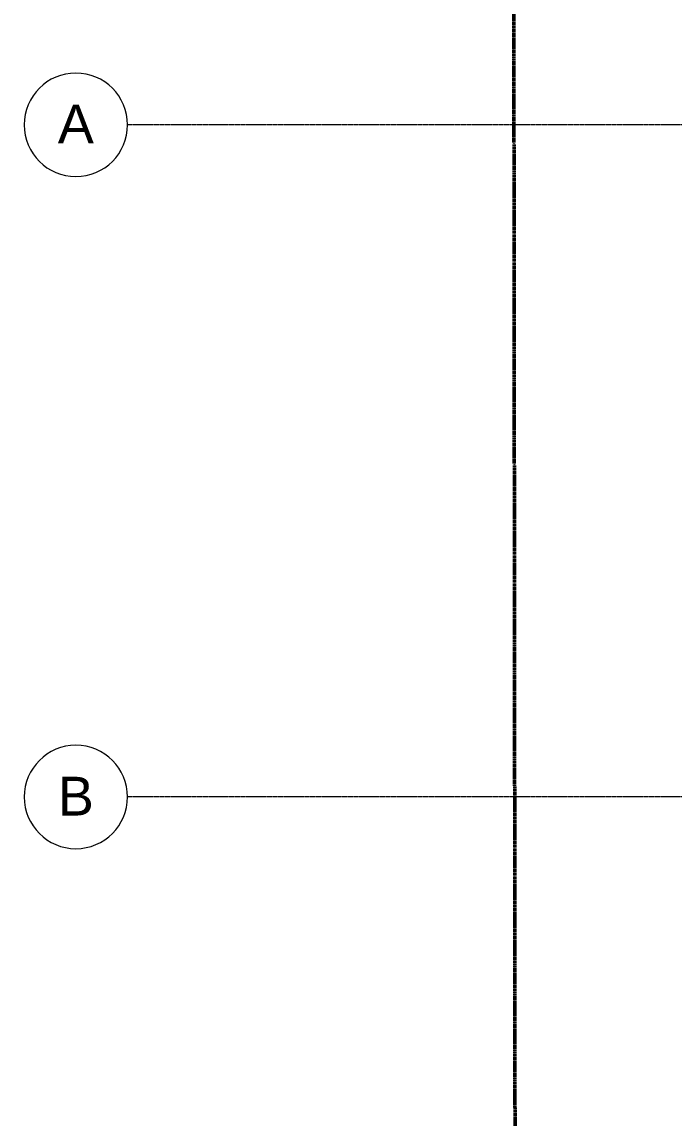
# Model space of a CAD drawing. Header units: inches. Extents: x -4218 to -1830, y 9767 to 12426.
# Drawn here: x -4218 to -3915, y 11386 to 11895 of the extents above; entities that cross this region are included whole.
import ezdxf

# ---------------------------------------------------------------- set-up
doc = ezdxf.new("R2010")
doc.units = ezdxf.units.IN
doc.header["$MEASUREMENT"] = 0
doc.linetypes.add('Double Dash 3_8_', pattern=[1, 0.375, -0.125, 0.125, -0.125, 0.125, -0.125])
doc.linetypes.add('Grid Line 1_2_', pattern=[0.875, 0.5, -0.125, 0.125, -0.125])
for name, color, linetype, lineweight in [('C-PROP-LINE', 91, 'Double Dash 3_8_', 50), ('S-GRID-1', 1, 'Grid Line 1_2_', 9), ('S-GRID-IDEN', 1, 'Continuous', 9)]:
    doc.layers.add(name, color=color, linetype=linetype, lineweight=lineweight)
doc.styles.add('Arial', font='arial.ttf', dxfattribs={"height": 18})

# ---------------------------------------------------------------- blocks, each defined once
blk = doc.blocks.new('Family - ___-1878357-BACKGROUND - RCP - 3RD FLOOR')
at = {"layer": 'C-PROP-LINE'}
blk.add_line((-3989.42, 12089.69), (-3987.26, 10009.09), dxfattribs=at)
blk = doc.blocks.new('Grid - Grid Head - Circle-50561-BACKGROUND - RCP - 3RD FLOOR')
at = {"layer": 'S-GRID-IDEN'}
for start, end in [(360, 180), (180, 360)]:
    blk.add_arc((0, 0), 0.25, start, end, dxfattribs=at)

msp = doc.modelspace()

# ---------------------------------------------------------------- linework, layer by layer
at = {"layer": 'S-GRID-1'}
for p, q in [((-1830.2, 11847.19), (-4168.71, 11847.19)), ((-1830.2, 11535.19), (-4168.71, 11535.19))]:
    msp.add_line(p, q, dxfattribs=at)

# ---------------------------------------------------------------- block references
at = {"layer": 'C-PROP-LINE'}
msp.add_blockref('Family - ___-1878357-BACKGROUND - RCP - 3RD FLOOR', (0, 0), dxfattribs=at)
at = {"layer": 'S-GRID-IDEN', "xscale": 95.99999999999994, "yscale": 95.99999999999994, "zscale": 95.99999999999994, "rotation": 89.99999999999987}
for p in [(-4192.71, 11847.19), (-4192.71, 11535.19)]:
    msp.add_blockref('Grid - Grid Head - Circle-50561-BACKGROUND - RCP - 3RD FLOOR', p, dxfattribs=at)

# ---------------------------------------------------------------- texts
at = {"layer": 'S-GRID-IDEN', "char_height": 18, "width": 20.301, "attachment_point": 1, "style": 'Arial'}
for s, insert in [('A', (-4201.12, 11856.57)), ('B', (-4201.12, 11544.57))]:
    msp.add_mtext(s, dxfattribs=dict(at, insert=insert))

doc.saveas('drawing.dxf')
